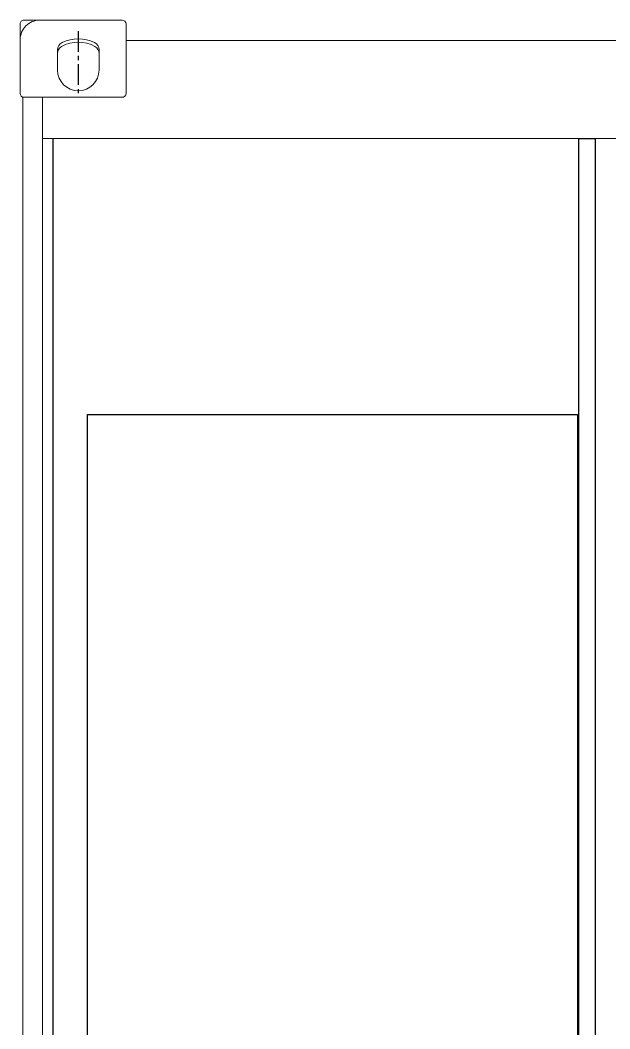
# Model space of a CAD drawing. Header units: millimetres. Extents: x 0 to 87554, y -20854 to 20404.
# Drawn here: x 3054 to 3956, y 10524 to 12067 of the extents above; entities that cross this region are included whole.
import ezdxf

# ---------------------------------------------------------------- set-up
doc = ezdxf.new("R2010")
doc.units = ezdxf.units.MM
doc.linetypes.add('CENTER', pattern=[50.8, 31.75, -6.35, 6.35, -6.35])
doc.layers.get('0').update_dxf_attribs({"lineweight": 15})
doc.layers.add('CO', color=7, linetype='Continuous', lineweight=9)
doc.layers.add('CT', color=4, linetype='CENTER')

msp = doc.modelspace()

# ---------------------------------------------------------------- linework, layer by layer
at = {"lineweight": -3}
msp.add_line((3103.775, 11885.523), (3103.775, 9288.523), dxfattribs=at)
msp.add_lwpolyline([(3933.775, 11885.523), (3933.775, 9363.523), (3908.775, 9363.523), (3908.775, 11885.523)], close=True, dxfattribs=at)
at = {"color": 87, "lineweight": -3}
msp.add_lwpolyline([(3156.775, 11463.523), (3906.775, 11463.523), (3906.775, 9363.523), (3156.775, 9363.523)], close=True, dxfattribs=at)
at = {"layer": 'CO'}
for p, q in [((3059.769, 12066.519), (3209.775, 12066.519)), ((3053.775, 12060.525), (3053.775, 11954.519)), ((3215.775, 12060.519), (3215.775, 11954.519)), ((3215.774, 12035.519), (5329.776, 12035.519)), ((3111.025, 12021.027), (3111.025, 11990.269)), ((3174.525, 12021.027), (3174.525, 11990.269)), ((3057.775, 11948.519), (3057.775, 9288.181)), ((3059.775, 11948.519), (3209.775, 11948.519)), ((3087.775, 11948.519), (3087.775, 9288.523)), ((5457.776, 11885.523), (3087.775, 11885.523))]:
    msp.add_line(p, q, dxfattribs=at)
for centre, radius, start, end in [((3083.745, 12036.549), 29.97, 90.00008, 180.0001), ((3059.769, 12060.525), 5.994, 90.00005, 180.0001), ((3209.775, 12060.519), 6, 0, 90), ((3142.775, 11982.019), 56, 63.734664, 116.265336), ((3123.525, 12021.027), 12.5, 116.265336, 180), ((3123.525, 12015.361), 12.5, 120, 180), ((3142.775, 11982.019), 51, 60, 120), ((3162.025, 12021.027), 12.5, 0, 63.734664), ((3162.025, 12015.361), 12.5, 0, 60), ((3142.775, 11990.269), 31.75, 180, 0), ((3059.775, 11954.519), 6, 180, 270), ((3209.775, 11954.519), 6, 270, 0)]:
    msp.add_arc(centre, radius, start, end, dxfattribs=at)
at = {"layer": 'CT'}
msp.add_line((3142.775, 12049.944), (3142.775, 11949.944), dxfattribs=at)

doc.saveas('drawing.dxf')
